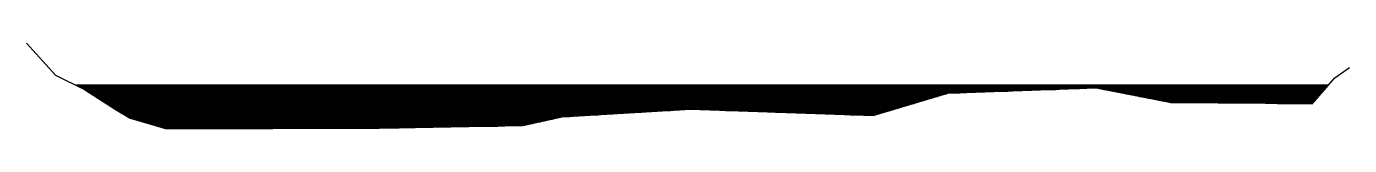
# Model space of a CAD drawing. Header units: inches. Extents: x 0 to 151, y 0 to 10.
import ezdxf

# ---------------------------------------------------------------- set-up
doc = ezdxf.new("R2010")
doc.units = ezdxf.units.IN
doc.header["$MEASUREMENT"] = 0
doc.layers.add('Contour', color=7, linetype='Continuous')
doc.layers.add('WSZ', color=80, linetype='Continuous')

msp = doc.modelspace()

# ---------------------------------------------------------------- linework, layer by layer
at = {"layer": 'Contour'}
msp.add_lwpolyline([(0, 9.77), (3.32, 6.14), (6.64, 4.48), (10.26, 2.15), (11.88, 1.21), (16.01, 0), (40.38, 0.06), (56.79, 0.35), (61.31, 1.35), (76, 2.24), (96.89, 1.51), (105.45, 4.05), (122.42, 4.67), (130.99, 2.99), (147.19, 2.87), (149.72, 5.81), (151.41, 6.99)], dxfattribs=at)
at = {"layer": 'WSZ'}
for p, q in [((5.6, 5), (149.02, 5)), ((5.8, 4.9), (148.94, 4.9)), ((6, 4.8), (148.85, 4.8)), ((6.2, 4.7), (148.76, 4.7)), ((6.4, 4.6), (120.5, 4.6)), ((122.78, 4.6), (148.68, 4.6)), ((6.6, 4.5), (117.77, 4.5)), ((6.76, 4.4), (115.03, 4.4)), ((6.92, 4.3), (112.29, 4.3)), ((7.08, 4.2), (109.56, 4.2)), ((7.23, 4.1), (106.82, 4.1)), ((7.39, 4), (105.28, 4)), ((7.54, 3.9), (104.94, 3.9)), ((7.7, 3.8), (104.61, 3.8)), ((7.85, 3.7), (104.27, 3.7)), ((8.01, 3.6), (103.93, 3.6)), ((8.16, 3.5), (103.6, 3.5)), ((8.32, 3.4), (103.26, 3.4)), ((8.47, 3.3), (102.92, 3.3)), ((8.63, 3.2), (102.59, 3.2)), ((8.78, 3.1), (102.25, 3.1)), ((123.29, 4.5), (148.59, 4.5)), ((123.8, 4.4), (148.51, 4.4)), ((124.31, 4.3), (148.42, 4.3)), ((124.82, 4.2), (148.33, 4.2)), ((125.33, 4.1), (148.25, 4.1)), ((125.84, 4), (148.16, 4)), ((126.35, 3.9), (148.08, 3.9)), ((126.86, 3.8), (147.99, 3.8)), ((127.37, 3.7), (147.9, 3.7)), ((127.88, 3.6), (147.82, 3.6)), ((128.39, 3.5), (147.73, 3.5)), ((128.9, 3.4), (147.65, 3.4)), ((129.41, 3.3), (147.56, 3.3)), ((129.92, 3.2), (147.47, 3.2)), ((130.43, 3.1), (147.39, 3.1)), ((8.94, 3), (101.91, 3)), ((9.09, 2.9), (101.57, 2.9)), ((9.25, 2.8), (101.24, 2.8)), ((9.41, 2.7), (100.9, 2.7)), ((9.56, 2.6), (100.56, 2.6)), ((9.72, 2.5), (100.23, 2.5)), ((9.87, 2.4), (99.89, 2.4)), ((10.03, 2.3), (99.55, 2.3)), ((10.18, 2.2), (75.34, 2.2)), ((10.35, 2.1), (73.69, 2.1)), ((10.52, 2), (72.04, 2)), ((10.69, 1.9), (70.39, 1.9)), ((10.86, 1.8), (68.74, 1.8)), ((11.04, 1.7), (67.09, 1.7)), ((11.21, 1.6), (65.44, 1.6)), ((77.14, 2.2), (99.22, 2.2)), ((80.01, 2.1), (98.88, 2.1)), ((82.87, 2), (98.54, 2)), ((85.73, 1.9), (98.2, 1.9)), ((88.59, 1.8), (97.87, 1.8)), ((91.45, 1.7), (97.53, 1.7)), ((94.31, 1.6), (97.19, 1.6)), ((130.94, 3), (147.3, 3)), ((143.14, 2.9), (147.22, 2.9)), ((11.38, 1.5), (63.79, 1.5)), ((11.55, 1.4), (62.14, 1.4)), ((11.72, 1.3), (61.08, 1.3)), ((11.91, 1.2), (60.63, 1.2)), ((12.26, 1.1), (60.18, 1.1)), ((12.6, 1), (59.73, 1)), ((12.94, 0.9), (59.28, 0.9)), ((13.28, 0.8), (58.82, 0.8)), ((13.62, 0.7), (58.37, 0.7)), ((13.96, 0.6), (57.92, 0.6)), ((14.3, 0.5), (57.47, 0.5)), ((14.64, 0.4), (57.02, 0.4)), ((14.99, 0.3), (53.96, 0.3)), ((15.33, 0.2), (48.3, 0.2)), ((15.67, 0.1), (42.64, 0.1))]:
    msp.add_line(p, q, dxfattribs=at)

doc.saveas('drawing.dxf')
